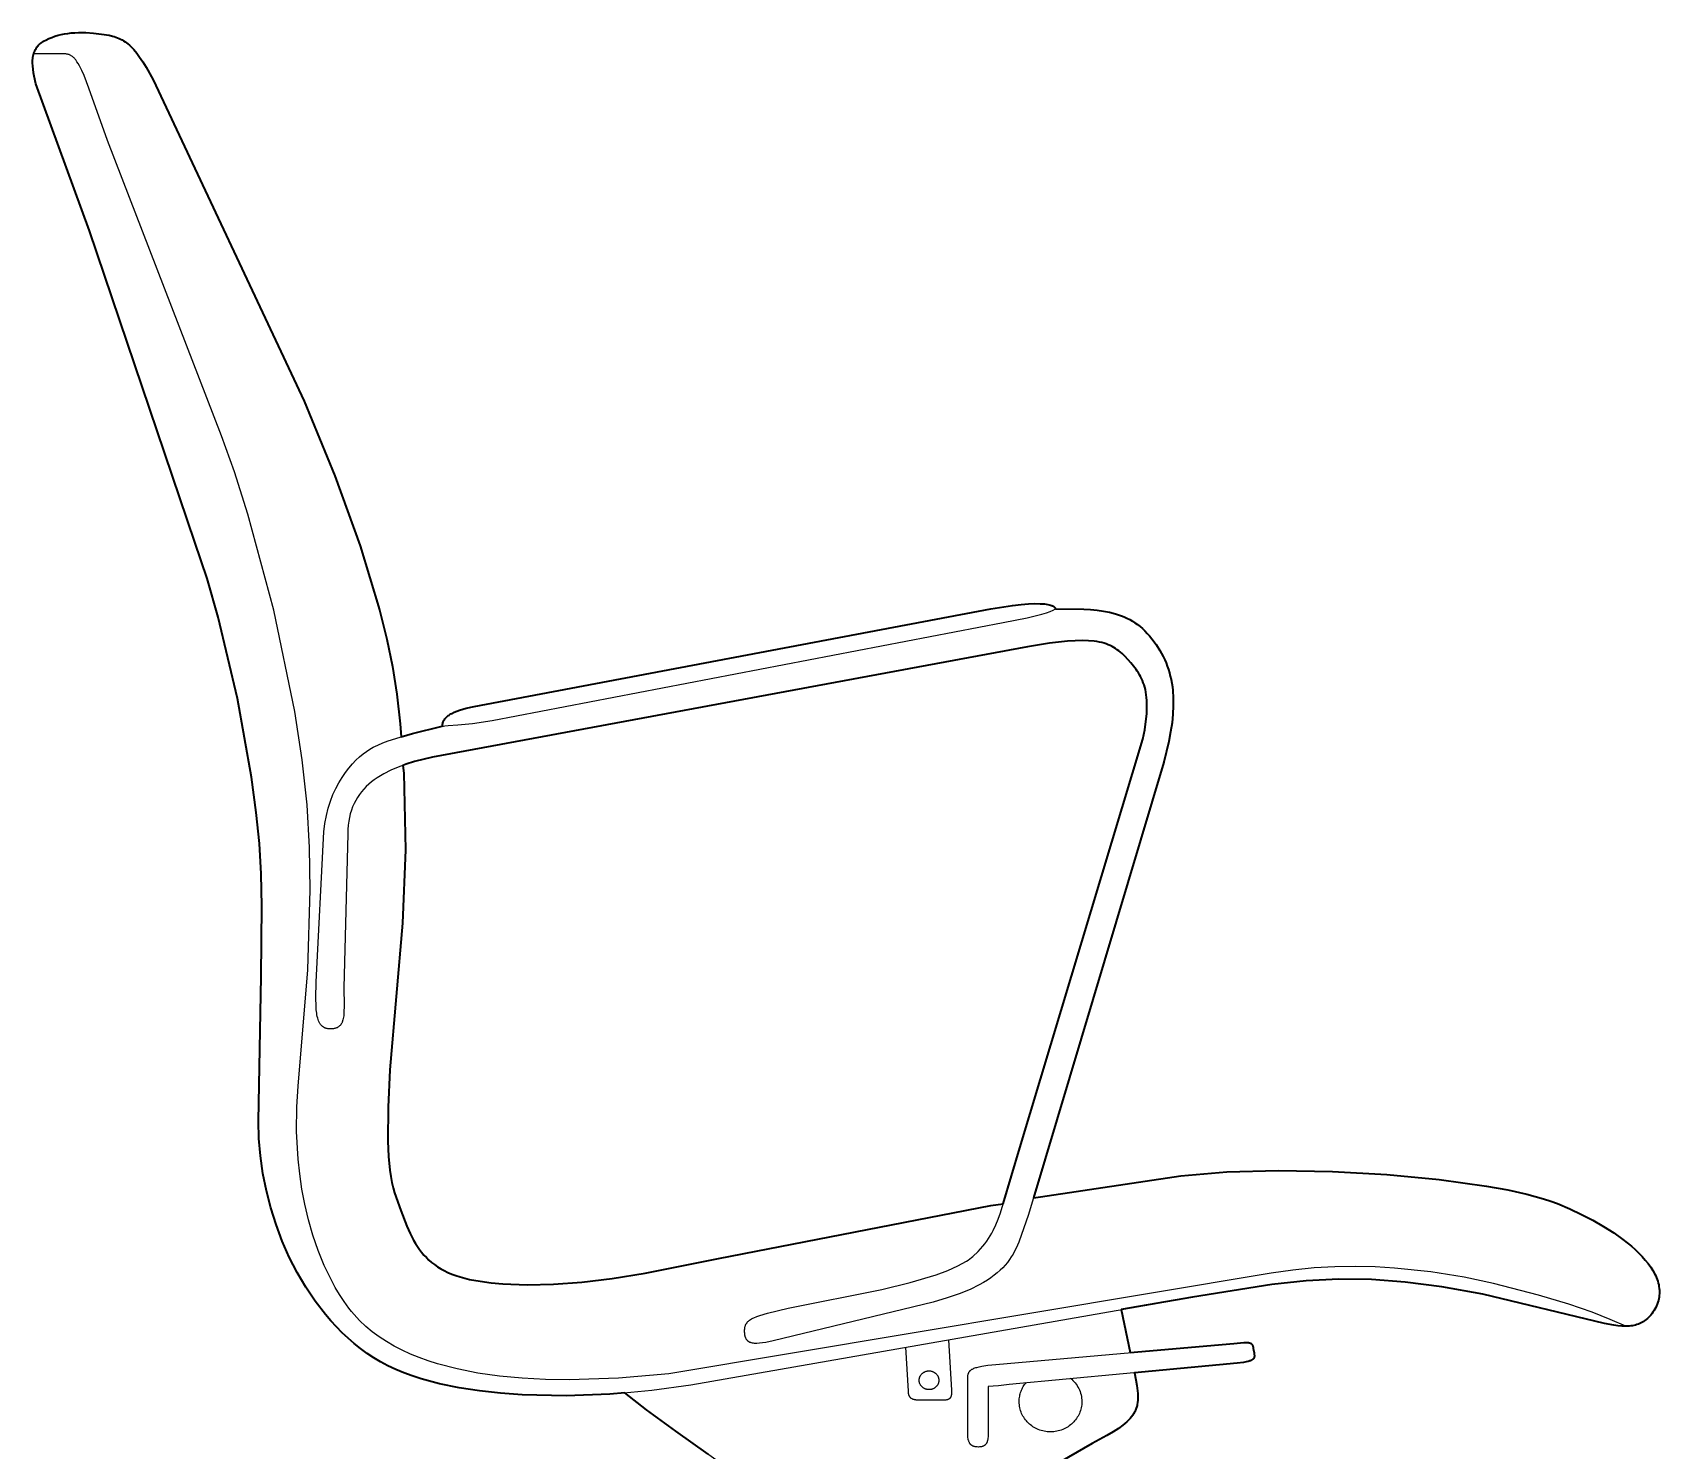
# Model space of a CAD drawing. Header units: millimetres. Extents: x 0 to 1824, y -1116 to 893.
# Drawn here: x 1190 to 1799, y 362 to 892 of the extents above; entities that cross this region are included whole.
import ezdxf

# ---------------------------------------------------------------- set-up
doc = ezdxf.new("R2010")
doc.units = ezdxf.units.MM
doc.layers.add('Blocks', color=7, linetype='Continuous')
doc.layers.add('Blocks$Inner', color=7, linetype='Continuous', lineweight=25, true_color=0x007f00)
doc.layers.add('Blocks$Outline', color=7, linetype='Continuous', lineweight=35, true_color=0xff3f3f)

# ---------------------------------------------------------------- blocks, each defined once
blk = doc.blocks.new('Oxford Low Office Chair Side')
at = {"layer": 'Blocks$Inner'}
blk.add_line((521.62, 398.83), (518.24, 414.91), dxfattribs=at)
for points in [[(248.89, 629.13), (248.54, 633.94), (247.26, 645.11), (245.65, 655.38), (243.52, 665.65), (240.79, 676.65), (233.56, 700.57), (224.1, 726.72), (212.55, 754.68), (156.04, 874.82), (153.41, 879.57), (152.19, 881.55), (151.03, 883.3), (149.91, 884.83), (148.81, 886.15), (148.27, 886.74), (147.73, 887.29), (147.19, 887.79), (146.65, 888.26), (146.11, 888.68), (145.56, 889.07), (145.01, 889.43), (144.46, 889.75), (143.89, 890.05), (143.32, 890.31), (142.73, 890.56), (142.13, 890.77), (141.52, 890.97), (140.89, 891.15), (139.58, 891.46), (136.71, 891.93), (133.71, 892.28), (130.84, 892.47), (128.09, 892.5), (126.76, 892.45), (125.46, 892.35), (124.18, 892.2), (122.93, 892.01), (121.7, 891.76), (120.5, 891.46), (119.31, 891.11), (118.15, 890.7), (117.01, 890.23), (115.88, 889.7), (115.34, 889.41), (114.84, 889.11), (114.37, 888.79), (113.94, 888.46), (113.54, 888.12), (113.35, 887.94), (113.17, 887.75), (113, 887.57), (112.84, 887.38), (112.53, 886.99), (112.26, 886.58), (112.01, 886.16), (111.79, 885.72), (111.6, 885.27), (111.44, 884.81), (111.3, 884.33), (111.19, 883.84), (111.1, 883.33), (111.03, 882.81), (110.98, 882.27), (110.96, 881.72), (110.96, 881.16), (111.01, 879.99), (111.13, 878.77), (111.31, 877.49), (111.55, 876.16), (112.16, 873.33), (132.24, 818.29), (171.66, 701.87), (176.23, 688.38), (180.45, 673.85), (187.64, 643.43), (192.88, 614.05), (194.66, 600.83), (195.82, 589.17), (196.45, 577.91), (196.71, 565.74), (196.47, 539.52), (195.45, 485.4), (195.64, 478.89), (196.21, 472.37), (197.14, 465.85), (198.43, 459.38), (200.06, 452.99), (202.04, 446.7), (204.35, 440.55), (206.98, 434.58), (209.92, 428.81), (213.17, 423.28), (216.72, 418.02), (220.55, 413.06), (222.57, 410.7), (224.66, 408.43), (226.82, 406.26), (229.04, 404.17), (231.33, 402.19), (233.69, 400.31), (236.1, 398.54), (238.58, 396.88), (241.17, 395.32), (243.92, 393.87), (246.82, 392.52), (249.85, 391.27), (253.02, 390.12), (256.31, 389.05), (263.23, 387.2), (270.54, 385.69), (278.17, 384.51), (286.05, 383.64), (294.12, 383.07), (310.54, 382.72), (326.89, 383.33), (342.62, 384.75), (357.19, 386.83), (544.95, 419.56), (574.62, 424.24), (587.44, 425.61), (599.66, 426.26), (611.82, 426.15), (624.48, 425.21), (638.2, 423.41), (653.52, 420.68), (699.07, 409.66), (702.49, 409.05), (704.06, 408.85), (705.53, 408.73), (706.92, 408.69), (707.58, 408.7), (708.23, 408.74), (708.85, 408.8), (709.46, 408.88), (710.05, 408.99), (710.62, 409.12), (711.17, 409.28), (711.71, 409.46), (712.23, 409.67), (712.74, 409.91), (713.23, 410.18), (713.71, 410.47), (714.17, 410.79), (714.62, 411.15), (715.06, 411.53), (715.49, 411.94), (715.91, 412.39), (716.31, 412.86), (716.71, 413.37), (717.1, 413.91), (717.48, 414.49), (717.85, 415.1), (718.19, 415.73), (718.5, 416.36), (718.77, 417), (719, 417.64), (719.19, 418.28), (719.34, 418.93), (719.46, 419.58), (719.54, 420.23), (719.59, 420.88), (719.6, 421.54), (719.57, 422.19), (719.52, 422.85), (719.42, 423.51), (719.3, 424.17), (719.14, 424.83), (718.95, 425.5), (718.73, 426.16), (718.47, 426.83), (718.19, 427.49), (717.87, 428.16), (717.15, 429.48), (716.32, 430.81), (715.37, 432.14), (714.31, 433.45), (713.15, 434.77), (711.9, 436.07), (710.54, 437.36), (709.09, 438.65), (705.94, 441.17), (702.47, 443.63), (698.71, 446.01), (694.69, 448.31), (690.45, 450.5), (686.01, 452.58), (681.41, 454.53), (678.93, 455.46), (676.19, 456.36), (669.95, 458.07), (662.82, 459.66), (654.89, 461.12), (637.15, 463.61), (617.64, 465.45), (597.3, 466.58), (577.04, 466.92), (557.8, 466.4), (540.49, 464.94), (488.02, 457.04), (485.47, 456.67)], [(707.02, 408.69), (701.17, 411.26), (694.38, 413.96), (685.75, 416.93), (674.34, 420.31), (657.46, 424.67), (646.49, 426.98), (634.09, 429), (620.48, 430.45), (613.28, 430.86), (605.85, 431.03), (598.21, 430.91), (590.4, 430.47), (582.43, 429.68), (574.33, 428.49), (349.01, 390.93), (330.15, 389.29), (311.74, 388.69), (302.8, 388.83), (294.1, 389.28), (285.68, 390.06), (277.57, 391.2), (269.83, 392.72), (262.49, 394.63), (258.99, 395.74), (255.6, 396.95), (252.33, 398.28), (249.19, 399.71), (246.19, 401.26), (243.32, 402.92), (240.59, 404.7), (238.01, 406.61), (235.59, 408.63), (233.32, 410.78), (231.22, 413.06), (230.23, 414.25), (229.29, 415.47), (227.49, 417.98), (225.8, 420.56), (224.22, 423.19), (222.74, 425.87), (220.06, 431.37), (217.75, 437.01), (215.78, 442.74), (214.14, 448.52), (212.79, 454.29), (211.72, 460.01), (210.9, 465.64), (210.31, 471.13), (209.73, 481.48), (209.8, 490.7), (210.32, 498.42), (213.95, 541.98), (214.82, 571.9), (214.56, 587.73), (213.67, 603.68), (211.85, 620.45), (209.04, 638.57), (201.17, 676.44), (191.55, 712.42), (186.56, 728.19), (181.69, 741.67), (138.94, 852.13), (132.06, 871.66), (130.26, 876.4), (129.43, 878.25), (128.52, 880.03), (128.05, 880.88), (127.58, 881.61), (127.13, 882.24), (126.91, 882.51), (126.7, 882.77), (126.48, 883), (126.27, 883.21), (126.06, 883.4), (125.85, 883.57), (125.65, 883.72), (125.44, 883.85), (125.24, 883.97), (125.04, 884.07), (124.84, 884.16), (124.64, 884.24), (124.44, 884.3), (124.24, 884.35), (124.05, 884.4), (123.85, 884.43), (123.65, 884.46), (123.45, 884.48), (123.06, 884.5), (122.65, 884.5), (121.83, 884.49), (111.35, 884.5)], [(264.24, 633.06), (264.66, 633.14), (265.17, 633.2), (266.44, 633.31), (270.1, 633.54), (275.51, 634.07), (282.95, 635.17), (474.13, 671.87), (483.04, 673.64), (488.5, 674.99), (490.29, 675.54), (491.65, 676.04), (492.72, 676.5), (493.64, 676.95), (504.3, 676.83), (506.8, 676.68), (509.24, 676.46), (511.61, 676.13), (513.91, 675.69), (516.14, 675.12), (517.23, 674.77), (518.3, 674.39), (519.35, 673.96), (520.39, 673.49), (521.4, 672.97), (522.4, 672.4), (523.38, 671.78), (524.34, 671.1), (525.28, 670.37), (526.21, 669.58), (527.11, 668.73), (528, 667.82), (528.86, 666.84), (529.71, 665.79), (531.29, 663.61), (532.71, 661.38), (533.35, 660.25), (533.94, 659.1), (534.5, 657.94), (535.01, 656.75), (535.47, 655.55), (535.9, 654.33), (536.27, 653.09), (536.61, 651.82), (536.9, 650.53), (537.15, 649.21), (537.36, 647.87), (537.52, 646.5), (537.71, 643.66), (537.73, 640.7), (537.57, 637.6), (537.24, 634.36), (536.73, 630.95), (536.05, 627.37), (534.17, 619.67), (483.6, 450.44), (479.96, 440.19), (478.93, 437.9), (478.37, 436.79), (477.77, 435.7), (477.12, 434.63), (476.41, 433.59), (475.65, 432.56), (474.82, 431.56), (473.92, 430.57), (472.94, 429.61), (471.89, 428.66), (470.74, 427.73), (469.5, 426.82), (468.16, 425.93), (466.71, 425.04), (465.15, 424.18), (461.67, 422.49), (457.66, 420.85), (453.09, 419.26), (447.91, 417.7), (388.05, 403.2), (385.24, 402.63), (384.03, 402.44), (382.94, 402.31), (381.96, 402.26), (381.51, 402.26), (381.09, 402.28), (380.69, 402.32), (380.32, 402.38), (379.97, 402.45), (379.81, 402.5), (379.65, 402.55), (379.5, 402.6), (379.36, 402.66), (379.22, 402.73), (379.08, 402.8), (378.96, 402.87), (378.83, 402.95), (378.72, 403.04), (378.66, 403.08), (378.6, 403.13), (378.55, 403.17), (378.5, 403.22), (378.4, 403.32), (378.3, 403.43), (378.21, 403.54), (378.12, 403.65), (378.04, 403.78), (377.97, 403.9), (377.93, 403.97), (377.89, 404.04), (377.83, 404.17), (377.77, 404.32), (377.71, 404.47), (377.65, 404.62), (377.61, 404.78), (377.56, 404.95), (377.49, 405.29), (377.43, 405.66), (377.38, 406.06), (377.35, 406.48), (377.34, 406.92), (377.35, 407.36), (377.38, 407.78), (377.4, 407.98), (377.43, 408.18), (377.47, 408.37), (377.52, 408.55), (377.57, 408.73), (377.63, 408.91), (377.69, 409.08), (377.73, 409.17), (377.76, 409.25), (377.84, 409.41), (377.93, 409.57), (378.03, 409.73), (378.13, 409.88), (378.24, 410.02), (378.36, 410.17), (378.48, 410.31), (378.61, 410.45), (378.75, 410.58), (378.9, 410.71), (379.06, 410.84), (379.23, 410.96), (379.58, 411.21), (379.97, 411.44), (380.39, 411.67), (380.85, 411.89), (381.88, 412.32), (383.06, 412.73), (385.89, 413.56), (393.63, 415.47), (428.62, 422.49), (439.23, 425.07), (449, 427.97), (453.31, 429.55), (455.28, 430.38), (457.11, 431.22), (458.79, 432.09), (460.3, 432.97), (460.99, 433.43), (461.64, 433.88), (462.24, 434.35), (462.78, 434.81), (464.74, 436.7), (465.62, 437.64), (466.45, 438.59), (467.22, 439.54), (467.93, 440.5), (468.6, 441.47), (469.23, 442.46), (469.81, 443.46), (470.36, 444.47), (471.35, 446.56), (472.24, 448.75), (473.05, 451.04), (480.26, 475.36), (526.36, 628.22), (527.03, 631.69), (527.49, 634.84), (527.77, 637.71), (527.88, 640.32), (527.87, 641.53), (527.82, 642.68), (527.73, 643.78), (527.61, 644.82), (527.45, 645.82), (527.26, 646.77), (527.04, 647.68), (526.78, 648.54), (526.5, 649.37), (526.18, 650.16), (525.84, 650.92), (525.48, 651.65), (525.09, 652.35), (524.68, 653.03), (524.25, 653.69), (523.8, 654.32), (522.85, 655.56), (521.83, 656.75), (519.67, 659.1), (518.54, 660.22), (517.96, 660.75), (517.37, 661.24), (516.76, 661.7), (516.14, 662.14), (515.49, 662.54), (514.81, 662.92), (514.11, 663.27), (513.38, 663.58), (512.61, 663.87), (511.8, 664.13), (510.95, 664.36), (510.06, 664.56), (509.13, 664.72), (508.14, 664.86), (506.01, 665.04), (503.65, 665.1), (501.03, 665.04), (498.13, 664.85), (491.39, 664.09), (483.23, 662.81), (260.52, 621.53), (253.82, 619.84), (250.7, 618.86), (247.74, 617.79), (244.95, 616.59), (242.35, 615.28), (241.12, 614.57), (239.94, 613.83), (238.82, 613.05), (237.74, 612.23), (236.73, 611.37), (235.76, 610.48), (234.86, 609.54), (234.01, 608.56), (233.23, 607.53), (232.5, 606.45), (231.84, 605.33), (231.24, 604.16), (230.7, 602.94), (230.24, 601.67), (229.84, 600.35), (229.51, 598.97), (229.25, 597.54), (229.06, 596.05), (228.95, 594.5), (228.91, 592.89), (227.43, 535.24), (227.5, 528.6), (227.45, 525.96), (227.35, 524.82), (227.28, 524.29), (227.19, 523.79), (227.09, 523.32), (226.96, 522.88), (226.89, 522.67), (226.82, 522.47), (226.73, 522.27), (226.65, 522.09), (226.55, 521.91), (226.45, 521.73), (226.34, 521.57), (226.23, 521.41), (226.11, 521.26), (225.98, 521.12), (225.84, 520.99), (225.7, 520.86), (225.55, 520.74), (225.39, 520.63), (225.22, 520.53), (225.05, 520.43), (224.87, 520.34), (224.67, 520.26), (224.47, 520.19), (224.26, 520.12), (224.04, 520.06), (223.81, 520.01), (223.57, 519.97), (223.32, 519.93), (222.79, 519.89), (222.22, 519.87), (221.93, 519.88), (221.65, 519.9), (221.38, 519.94), (221.12, 519.98), (221.11, 519.99), (221.1, 519.99), (221.09, 519.99), (221.06, 520), (221.05, 520), (221.04, 520), (221.03, 520), (221.03, 520.01), (221.02, 520.01), (221.01, 520.01), (221, 520.01), (221, 520.01), (220.87, 520.05), (220.75, 520.08), (220.63, 520.12), (220.63, 520.12), (220.62, 520.13), (220.61, 520.13), (220.6, 520.13), (220.6, 520.13), (220.59, 520.14), (220.58, 520.14), (220.57, 520.14), (220.57, 520.14), (220.56, 520.15), (220.55, 520.15), (220.55, 520.15), (220.54, 520.15), (220.53, 520.16), (220.52, 520.16), (220.52, 520.16), (220.46, 520.18), (220.45, 520.19), (220.45, 520.19), (220.44, 520.19), (220.43, 520.2), (220.42, 520.2), (220.42, 520.2), (220.41, 520.2), (220.4, 520.21), (220.29, 520.26), (220.18, 520.31), (220.08, 520.36), (220.05, 520.38), (220.04, 520.38), (220.04, 520.38), (220.03, 520.39), (220.02, 520.39), (220.02, 520.39), (220.01, 520.4), (220, 520.4), (220, 520.41), (219.99, 520.41), (219.99, 520.41), (219.98, 520.42), (219.97, 520.42), (219.87, 520.48), (219.77, 520.54), (219.67, 520.61), (219.67, 520.61), (219.66, 520.62), (219.65, 520.62), (219.65, 520.63), (219.64, 520.63), (219.64, 520.64), (219.63, 520.64), (219.63, 520.64), (219.62, 520.65), (219.61, 520.65), (219.61, 520.66), (219.6, 520.66), (219.6, 520.67), (219.59, 520.67), (219.58, 520.68), (219.58, 520.68), (219.53, 520.72), (219.52, 520.72), (219.52, 520.72), (219.51, 520.73), (219.51, 520.73), (219.5, 520.74), (219.5, 520.74), (219.49, 520.75), (219.49, 520.75), (219.39, 520.83), (219.3, 520.9), (219.22, 520.99), (219.13, 521.07), (219.05, 521.15), (218.97, 521.24), (218.89, 521.33), (218.82, 521.43), (218.74, 521.52), (218.6, 521.72), (218.46, 521.93), (218.33, 522.15), (218.21, 522.38), (218.1, 522.62), (217.99, 522.86), (217.8, 523.38), (217.63, 523.93), (217.48, 524.51), (217.35, 525.11), (217.25, 525.74), (217.09, 527.07), (217, 528.47), (216.94, 531.43), (217.02, 537.47), (219.99, 593.63), (220.36, 596.75), (220.89, 599.7), (221.58, 602.48), (222.4, 605.1), (223.34, 607.55), (224.39, 609.84), (225.52, 611.97), (226.73, 613.95), (227.99, 615.78), (229.3, 617.45), (230.63, 618.98), (231.96, 620.36), (233.3, 621.6), (234.61, 622.71), (235.88, 623.67), (237.09, 624.5), (237.73, 624.89), (238.44, 625.28), (240.07, 626.05), (241.95, 626.81), (244, 627.57), (248.46, 629.01), (253.04, 630.32), (264.24, 633.06), (264.28, 633.4), (264.34, 633.74), (264.41, 634.06), (264.5, 634.37), (264.61, 634.67), (264.67, 634.82), (264.74, 634.97), (264.88, 635.25), (265.05, 635.53), (265.23, 635.8), (265.33, 635.93), (265.44, 636.06), (265.66, 636.31), (265.78, 636.43), (265.91, 636.56), (266.18, 636.8), (266.47, 637.03), (266.78, 637.25), (267.12, 637.48), (267.48, 637.69), (267.86, 637.9), (268.71, 638.31), (269.66, 638.7), (270.72, 639.07), (273.18, 639.8), (276.13, 640.5), (469.46, 676.95), (477.55, 678.23), (480.81, 678.61), (483.6, 678.83), (485.95, 678.93), (487.9, 678.91), (489.49, 678.8), (490.16, 678.72), (490.76, 678.62), (491.28, 678.51), (491.74, 678.39), (492.13, 678.26), (492.31, 678.19), (492.47, 678.13), (492.61, 678.06), (492.75, 677.99), (492.87, 677.92), (492.98, 677.85), (493.08, 677.78), (493.17, 677.71), (493.21, 677.68), (493.25, 677.64), (493.32, 677.58), (493.38, 677.51), (493.43, 677.45), (493.48, 677.39), (493.5, 677.36), (493.55, 677.28), (493.57, 677.22), (493.64, 676.95)], [(249.52, 618.45), (249.87, 615.56), (250.44, 586.88), (249.36, 559.41), (244.67, 504.55), (243.96, 490.64), (243.87, 477.92), (244.13, 472.21), (244.61, 467.04), (244.95, 464.68), (245.36, 462.48), (245.83, 460.46), (246.39, 458.62), (248.68, 451.99), (250.97, 446.07), (252.19, 443.37), (253.5, 440.85), (254.2, 439.66), (254.93, 438.51), (255.71, 437.41), (256.52, 436.35), (257.38, 435.33), (258.29, 434.36), (259.25, 433.44), (260.27, 432.56), (261.36, 431.72), (262.5, 430.93), (263.72, 430.19), (265, 429.48), (266.37, 428.83), (267.81, 428.22), (269.34, 427.65), (270.95, 427.14), (272.66, 426.66), (274.46, 426.23), (278.36, 425.52), (282.55, 424.96), (286.88, 424.56), (296.02, 424.18), (305.85, 424.4), (316.43, 425.19), (327.83, 426.56), (340.11, 428.5), (367.6, 434.07), (469.46, 453.86), (474.13, 454.52)], [(453.6, 403.59), (454.79, 384.79), (454.78, 383.93), (454.75, 383.55), (454.72, 383.19), (454.69, 383.02), (454.67, 382.85), (454.63, 382.7), (454.59, 382.55), (454.55, 382.41), (454.52, 382.34), (454.5, 382.27), (454.47, 382.21), (454.44, 382.14), (454.4, 382.08), (454.37, 382.02), (454.3, 381.91), (454.22, 381.8), (454.17, 381.75), (454.13, 381.7), (454.08, 381.65), (454.03, 381.61), (453.97, 381.56), (453.92, 381.52), (453.8, 381.44), (453.74, 381.41), (453.67, 381.37), (453.53, 381.31), (453.46, 381.28), (453.38, 381.25), (453.31, 381.23), (453.22, 381.2), (453.05, 381.16), (452.87, 381.13), (452.67, 381.1), (452.46, 381.08), (452.24, 381.07), (452, 381.07), (442.15, 381.07), (441.71, 381.08), (441.5, 381.1), (441.4, 381.11), (441.3, 381.12), (441.11, 381.15), (440.92, 381.19), (440.75, 381.23), (440.58, 381.28), (440.41, 381.33), (440.26, 381.4), (440.25, 381.4), (440.25, 381.4), (440.25, 381.4), (440.25, 381.4), (440.25, 381.4), (440.24, 381.4), (440.24, 381.4), (440.24, 381.4), (440.24, 381.4), (440.23, 381.41), (440.23, 381.41), (440.23, 381.41), (440.23, 381.41), (440.22, 381.41), (440.22, 381.41), (440.22, 381.41), (440.22, 381.41), (440.21, 381.41), (440.21, 381.42), (440.21, 381.42), (440.21, 381.42), (440.21, 381.42), (440.2, 381.42), (440.2, 381.42), (440.2, 381.42), (440.2, 381.42), (440.19, 381.42), (440.19, 381.42), (440.19, 381.42), (440.19, 381.43), (440.18, 381.43), (440.18, 381.43), (440.18, 381.43), (440.18, 381.43), (440.17, 381.43), (440.17, 381.43), (440.17, 381.43), (440.17, 381.44), (440.17, 381.44), (440.16, 381.44), (440.16, 381.44), (440.16, 381.44), (440.16, 381.44), (440.15, 381.44), (440.15, 381.44), (440.15, 381.44), (440.15, 381.45), (440.14, 381.45), (440.14, 381.45), (440.14, 381.45), (440.14, 381.45), (440.14, 381.45), (440.13, 381.45), (440.13, 381.45), (440.13, 381.45), (440.13, 381.45), (440.12, 381.46), (440.12, 381.46), (440.12, 381.46), (440.12, 381.46), (440.12, 381.46), (440.11, 381.46), (440.11, 381.46), (440.11, 381.46), (439.97, 381.54), (439.83, 381.62), (439.71, 381.71), (439.59, 381.8), (439.56, 381.83), (439.53, 381.85), (439.53, 381.85), (439.53, 381.86), (439.52, 381.86), (439.52, 381.86), (439.52, 381.86), (439.52, 381.86), (439.52, 381.86), (439.52, 381.87), (439.51, 381.87), (439.51, 381.87), (439.51, 381.87), (439.51, 381.87), (439.51, 381.87), (439.51, 381.88), (439.5, 381.88), (439.5, 381.88), (439.5, 381.88), (439.5, 381.88), (439.5, 381.88), (439.5, 381.89), (439.49, 381.89), (439.49, 381.89), (439.49, 381.89), (439.49, 381.89), (439.49, 381.89), (439.48, 381.9), (439.48, 381.9), (439.48, 381.9), (439.48, 381.9), (439.48, 381.9), (439.48, 381.9), (439.47, 381.91), (439.42, 381.96), (439.42, 381.96), (439.42, 381.96), (439.42, 381.96), (439.41, 381.96), (439.41, 381.97), (439.41, 381.97), (439.41, 381.97), (439.41, 381.97), (439.4, 381.98), (439.4, 381.98), (439.4, 381.98), (439.4, 381.98), (439.4, 381.98), (439.4, 381.98), (439.39, 381.99), (439.38, 382), (439.38, 382), (439.38, 382), (439.38, 382), (439.37, 382.01), (439.37, 382.01), (439.37, 382.01), (439.37, 382.01), (439.32, 382.07), (439.27, 382.13), (439.18, 382.25), (439.09, 382.38), (439.02, 382.51), (438.95, 382.65), (438.88, 382.8), (438.83, 382.95), (438.78, 383.11), (438.73, 383.28), (438.7, 383.45), (438.67, 383.63), (438.64, 383.82), (438.63, 384.01), (438.61, 384.42), (437.65, 400.81)], [(439.73, 325.83), (507.4, 364.89), (512.89, 367.86), (515.18, 369.21), (517.17, 370.49), (518.89, 371.73), (519.65, 372.34), (520.35, 372.94), (520.99, 373.55), (521.57, 374.16), (522.09, 374.77), (522.55, 375.4), (522.76, 375.71), (522.96, 376.03), (523.14, 376.35), (523.32, 376.68), (523.48, 377.01), (523.62, 377.34), (523.76, 377.68), (523.88, 378.02), (524.09, 378.73), (524.17, 379.09), (524.25, 379.46), (524.37, 380.21), (524.45, 381), (524.48, 381.82), (524.48, 382.67), (524.44, 383.56), (524.37, 384.5), (524.12, 386.5), (523.76, 388.69), (523.16, 391.42)], [(396.23, 336.25), (385.96, 344.5), (373.22, 354.04), (351.61, 369.49), (340.66, 377.43), (332.52, 383.84)], [(499.26, 389.24), (499.73, 388.84), (500.19, 388.41), (500.61, 387.96), (501.01, 387.49), (501.39, 387), (501.74, 386.49), (502.06, 385.96), (502.35, 385.41), (502.61, 384.85), (502.84, 384.27), (503.03, 383.67), (503.2, 383.06), (503.33, 382.44), (503.42, 381.81), (503.48, 381.16), (503.5, 380.51), (503.48, 379.93), (503.44, 379.35), (503.36, 378.78), (503.26, 378.22), (503.13, 377.67), (502.97, 377.14), (502.79, 376.61), (502.58, 376.09), (502.34, 375.59), (502.08, 375.1), (501.8, 374.63), (501.5, 374.17), (501.17, 373.72), (500.82, 373.29), (500.45, 372.88), (500.07, 372.49), (499.66, 372.11), (499.23, 371.76), (498.79, 371.42), (498.33, 371.1), (497.86, 370.81), (497.37, 370.53), (496.86, 370.28), (496.34, 370.06), (495.81, 369.85), (495.27, 369.68), (494.71, 369.52), (494.14, 369.4), (493.57, 369.3), (492.98, 369.22), (492.39, 369.18), (491.78, 369.17), (491.18, 369.18), (490.59, 369.22), (490, 369.3), (489.42, 369.4), (488.86, 369.52), (488.3, 369.68), (487.76, 369.85), (487.22, 370.06), (486.71, 370.28), (486.2, 370.53), (485.71, 370.81), (485.23, 371.1), (484.78, 371.42), (484.33, 371.76), (483.91, 372.11), (483.5, 372.49), (483.11, 372.88), (482.75, 373.29), (482.4, 373.72), (482.07, 374.17), (481.77, 374.63), (481.49, 375.1), (481.23, 375.59), (480.99, 376.09), (480.78, 376.61), (480.6, 377.14), (480.44, 377.67), (480.31, 378.22), (480.21, 378.78), (480.13, 379.35), (480.09, 379.93), (480.07, 380.51), (480.08, 381.02), (480.12, 381.52), (480.17, 382.01), (480.25, 382.5), (480.35, 382.98), (480.47, 383.45), (480.61, 383.92), (480.77, 384.37), (480.95, 384.82), (481.14, 385.26), (481.36, 385.69), (481.59, 386.11), (481.84, 386.51), (482.11, 386.91), (482.4, 387.29), (482.7, 387.67)]]:
    blk.add_lwpolyline(points, dxfattribs=at)
for points in [[(460.8, 369.17), (460.8, 389.24), (460.8, 389.56), (460.82, 389.86), (460.85, 390.15), (460.87, 390.29), (460.9, 390.43), (460.95, 390.69), (460.99, 390.82), (461.03, 390.94), (461.07, 391.06), (461.12, 391.17), (461.17, 391.29), (461.23, 391.4), (461.29, 391.51), (461.35, 391.61), (461.42, 391.71), (461.5, 391.81), (461.57, 391.91), (461.66, 392), (461.75, 392.1), (461.84, 392.19), (461.95, 392.27), (462.05, 392.36), (462.16, 392.44), (462.28, 392.52), (462.41, 392.6), (462.54, 392.67), (462.81, 392.82), (463.12, 392.95), (463.45, 393.08), (463.8, 393.21), (464.19, 393.32), (465.05, 393.53), (466.03, 393.73), (468.39, 394.07), (471.33, 394.37), (560.32, 402.26), (564.13, 402.58), (564.8, 402.6), (565.38, 402.6), (565.63, 402.58), (565.86, 402.56), (566.07, 402.52), (566.27, 402.48), (566.36, 402.45), (566.45, 402.42), (566.49, 402.41), (566.53, 402.39), (566.61, 402.35), (566.68, 402.32), (566.72, 402.29), (566.75, 402.27), (566.79, 402.25), (566.79, 402.25), (566.79, 402.25), (566.8, 402.25), (566.8, 402.24), (566.8, 402.24), (566.8, 402.24), (566.81, 402.24), (566.81, 402.24), (566.81, 402.24), (566.81, 402.24), (566.81, 402.23), (566.82, 402.23), (566.82, 402.23), (566.82, 402.23), (566.82, 402.23), (566.89, 402.18), (566.95, 402.13), (566.98, 402.1), (567, 402.07), (567.06, 402.02), (567.11, 401.95), (567.16, 401.89), (567.21, 401.82), (567.23, 401.78), (567.25, 401.74), (567.29, 401.67), (567.33, 401.59), (567.37, 401.5), (567.44, 401.32), (567.5, 401.12), (567.56, 400.9), (567.66, 400.42), (567.76, 399.85), (567.94, 398.74), (568.01, 398.26), (568.03, 398.04), (568.04, 397.82), (568.05, 397.62), (568.04, 397.52), (568.04, 397.42), (568.03, 397.33), (568.01, 397.24), (568, 397.15), (567.99, 397.11), (567.98, 397.06), (567.96, 397.02), (567.96, 397.02), (567.96, 397.01), (567.96, 397.01), (567.96, 397.01), (567.96, 397.01), (567.96, 397), (567.96, 397), (567.96, 397), (567.95, 396.98), (567.95, 396.98), (567.95, 396.97), (567.95, 396.97), (567.95, 396.97), (567.94, 396.96), (567.94, 396.96), (567.94, 396.96), (567.94, 396.96), (567.93, 396.94), (567.92, 396.89), (567.9, 396.85), (567.88, 396.81), (567.84, 396.74), (567.83, 396.72), (567.82, 396.7), (567.8, 396.66), (567.75, 396.59), (567.74, 396.57), (567.73, 396.56), (567.73, 396.56), (567.73, 396.56), (567.73, 396.55), (567.72, 396.55), (567.72, 396.55), (567.69, 396.51), (567.66, 396.48), (567.65, 396.46), (567.65, 396.46), (567.65, 396.46), (567.64, 396.45), (567.64, 396.45), (567.64, 396.45), (567.64, 396.45), (567.64, 396.44), (567.63, 396.44), (567.57, 396.37), (567.53, 396.34), (567.49, 396.31), (567.41, 396.24), (567.33, 396.18), (567.24, 396.11), (567.14, 396.06), (567.03, 396), (566.92, 395.94), (566.8, 395.88), (566.67, 395.83), (566.54, 395.77), (566.39, 395.72), (566.08, 395.62), (565.74, 395.53), (564.94, 395.35), (563.98, 395.19), (561.56, 394.89), (476.29, 386.96), (472.35, 386.44), (470.38, 386.26), (468.49, 386.15), (468.49, 369.17), (468.46, 367.94), (468.43, 367.38), (468.38, 366.85), (468.3, 366.35), (468.25, 366.11), (468.2, 365.88), (468.14, 365.66), (468.06, 365.46), (468.03, 365.35), (467.98, 365.26), (467.9, 365.07), (467.85, 364.98), (467.8, 364.89), (467.75, 364.8), (467.69, 364.72), (467.63, 364.64), (467.57, 364.56), (467.51, 364.48), (467.44, 364.41), (467.38, 364.34), (467.3, 364.27), (467.23, 364.21), (467.15, 364.15), (467.07, 364.09), (466.99, 364.03), (466.9, 363.98), (466.81, 363.93), (466.72, 363.88), (466.62, 363.83), (466.52, 363.79), (466.42, 363.75), (466.31, 363.72), (466.2, 363.68), (465.97, 363.63), (465.72, 363.58), (465.46, 363.55), (465.18, 363.53), (464.89, 363.52), (464.31, 363.54), (464.04, 363.56), (463.79, 363.6), (463.55, 363.64), (463.32, 363.69), (463.1, 363.75), (462.99, 363.79), (462.89, 363.82), (462.84, 363.84), (462.79, 363.86), (462.74, 363.88), (462.7, 363.9), (462.65, 363.93), (462.65, 363.93), (462.64, 363.93), (462.64, 363.93), (462.64, 363.93), (462.63, 363.93), (462.63, 363.93), (462.63, 363.94), (462.63, 363.94), (462.61, 363.94), (462.61, 363.94), (462.61, 363.95), (462.61, 363.95), (462.6, 363.95), (462.51, 364), (462.47, 364.02), (462.43, 364.05), (462.34, 364.1), (462.34, 364.1), (462.34, 364.1), (462.33, 364.1), (462.33, 364.11), (462.33, 364.11), (462.32, 364.11), (462.32, 364.11), (462.32, 364.11), (462.32, 364.12), (462.31, 364.12), (462.31, 364.12), (462.31, 364.12), (462.31, 364.12), (462.3, 364.12), (462.3, 364.13), (462.3, 364.13), (462.26, 364.16), (462.22, 364.19), (462.18, 364.21), (462.14, 364.25), (462.1, 364.28), (462.1, 364.28), (462.1, 364.28), (462.1, 364.28), (462.09, 364.28), (462.09, 364.29), (462.09, 364.29), (462.09, 364.29), (462.08, 364.29), (462.08, 364.29), (462.08, 364.3), (462.08, 364.3), (462.07, 364.3), (462.07, 364.3), (462.07, 364.3), (462.07, 364.31), (462.06, 364.31), (462.06, 364.31), (462.06, 364.31), (462.06, 364.31), (462.06, 364.32), (462.05, 364.32), (462.05, 364.32), (462.05, 364.32), (462.05, 364.32), (462.04, 364.33), (462.04, 364.33), (462.04, 364.33), (462.04, 364.33), (462.03, 364.33), (462.03, 364.34), (462.03, 364.34), (462.03, 364.34), (461.99, 364.37), (461.96, 364.41), (461.92, 364.44), (461.89, 364.48), (461.85, 364.51), (461.85, 364.52), (461.85, 364.52), (461.85, 364.52), (461.85, 364.52), (461.84, 364.53), (461.84, 364.53), (461.84, 364.53), (461.84, 364.53), (461.84, 364.53), (461.83, 364.54), (461.83, 364.54), (461.83, 364.54), (461.83, 364.54), (461.83, 364.55), (461.82, 364.55), (461.82, 364.55), (461.81, 364.56), (461.81, 364.56), (461.81, 364.56), (461.81, 364.57), (461.8, 364.57), (461.8, 364.57), (461.8, 364.57), (461.8, 364.58), (461.8, 364.58), (461.79, 364.58), (461.79, 364.58), (461.79, 364.59), (461.79, 364.59), (461.76, 364.63), (461.69, 364.71), (461.64, 364.79), (461.58, 364.87), (461.52, 364.96), (461.47, 365.05), (461.42, 365.15), (461.33, 365.34), (461.24, 365.56), (461.17, 365.78), (461.1, 366.02), (461.04, 366.27), (460.98, 366.53), (460.9, 367.1), (460.84, 367.73), (460.81, 368.42)], [(450.01, 388.67), (450.02, 388.49), (450.01, 388.3), (450.01, 388.22), (450, 388.13), (449.99, 388.04), (449.97, 387.95), (449.94, 387.78), (449.9, 387.61), (449.85, 387.44), (449.79, 387.28), (449.73, 387.12), (449.65, 386.96), (449.57, 386.81), (449.48, 386.66), (449.39, 386.52), (449.29, 386.38), (449.23, 386.32), (449.18, 386.25), (449.06, 386.12), (448.94, 386), (448.81, 385.89), (448.68, 385.78), (448.54, 385.67), (448.4, 385.57), (448.25, 385.48), (448.09, 385.4), (447.93, 385.32), (447.77, 385.25), (447.6, 385.19), (447.43, 385.13), (447.26, 385.08), (447.08, 385.05), (446.9, 385.01), (446.72, 384.99), (446.53, 384.98), (446.34, 384.97), (446.15, 384.98), (446.06, 384.98), (445.96, 384.99), (445.78, 385.01), (445.6, 385.05), (445.42, 385.08), (445.33, 385.11), (445.33, 385.11), (445.33, 385.11), (445.32, 385.11), (445.32, 385.11), (445.32, 385.11), (445.32, 385.11), (445.31, 385.11), (445.31, 385.11), (445.31, 385.11), (445.3, 385.11), (445.3, 385.12), (445.3, 385.12), (445.3, 385.12), (445.29, 385.12), (445.29, 385.12), (445.29, 385.12), (445.25, 385.13), (445.07, 385.19), (444.91, 385.25), (444.74, 385.32), (444.59, 385.4), (444.43, 385.48), (444.43, 385.48), (444.43, 385.48), (444.42, 385.49), (444.42, 385.49), (444.42, 385.49), (444.42, 385.49), (444.42, 385.49), (444.41, 385.49), (444.41, 385.49), (444.41, 385.5), (444.41, 385.5), (444.4, 385.5), (444.39, 385.5), (444.39, 385.51), (444.39, 385.51), (444.39, 385.51), (444.38, 385.51), (444.38, 385.51), (444.38, 385.51), (444.38, 385.51), (444.38, 385.52), (444.37, 385.52), (444.37, 385.52), (444.37, 385.52), (444.37, 385.52), (444.36, 385.52), (444.36, 385.52), (444.36, 385.53), (444.36, 385.53), (444.28, 385.57), (444.14, 385.67), (444, 385.78), (443.87, 385.89), (443.74, 386), (443.62, 386.12), (443.5, 386.25), (443.39, 386.38), (443.29, 386.52), (443.19, 386.66), (443.11, 386.81), (443.02, 386.96), (442.95, 387.12), (442.88, 387.28), (442.83, 387.44), (442.8, 387.52), (442.78, 387.61), (442.74, 387.78), (442.7, 387.95), (442.68, 388.13), (442.67, 388.31), (442.66, 388.49), (442.67, 388.67), (442.68, 388.84), (442.7, 389.02), (442.74, 389.19), (442.78, 389.36), (442.83, 389.53), (442.88, 389.69), (442.89, 389.7), (442.89, 389.71), (442.89, 389.71), (442.89, 389.71), (442.89, 389.71), (442.89, 389.72), (442.89, 389.72), (442.9, 389.72), (442.9, 389.72), (442.9, 389.73), (442.9, 389.73), (442.9, 389.73), (442.9, 389.73), (442.92, 389.77), (442.95, 389.85), (443.02, 390.01), (443.11, 390.16), (443.19, 390.31), (443.29, 390.45), (443.39, 390.59), (443.5, 390.72), (443.62, 390.85), (443.74, 390.97), (443.87, 391.08), (444, 391.2), (444.14, 391.3), (444.28, 391.4), (444.43, 391.49), (444.59, 391.57), (444.74, 391.65), (444.91, 391.72), (445.07, 391.78), (445.25, 391.84), (445.42, 391.89), (445.6, 391.93), (445.78, 391.96), (445.96, 391.98), (446.15, 391.99), (446.34, 392), (446.43, 392), (446.53, 391.99), (446.72, 391.98), (446.9, 391.96), (447.08, 391.93), (447.26, 391.89), (447.3, 391.88), (447.3, 391.88), (447.31, 391.87), (447.31, 391.87), (447.31, 391.87), (447.32, 391.87), (447.32, 391.87), (447.32, 391.87), (447.32, 391.87), (447.33, 391.87), (447.33, 391.87), (447.33, 391.87), (447.34, 391.87), (447.34, 391.87), (447.34, 391.87), (447.34, 391.86), (447.35, 391.86), (447.39, 391.85), (447.39, 391.85), (447.39, 391.85), (447.4, 391.85), (447.4, 391.85), (447.4, 391.85), (447.41, 391.85), (447.41, 391.85), (447.41, 391.85), (447.41, 391.84), (447.42, 391.84), (447.42, 391.84), (447.42, 391.84), (447.42, 391.84), (447.43, 391.84), (447.43, 391.84), (447.43, 391.84), (447.44, 391.84), (447.44, 391.84), (447.44, 391.84), (447.44, 391.84), (447.45, 391.84), (447.45, 391.83), (447.45, 391.83), (447.45, 391.83), (447.46, 391.83), (447.46, 391.83), (447.46, 391.83), (447.47, 391.83), (447.47, 391.83), (447.47, 391.83), (447.47, 391.83), (447.48, 391.83), (447.48, 391.83), (447.48, 391.83), (447.48, 391.82), (447.49, 391.82), (447.49, 391.82), (447.49, 391.82), (447.49, 391.82), (447.5, 391.82), (447.5, 391.82), (447.5, 391.82), (447.51, 391.82), (447.51, 391.82), (447.51, 391.81), (447.51, 391.81), (447.52, 391.81), (447.52, 391.81), (447.52, 391.81), (447.52, 391.81), (447.53, 391.81), (447.53, 391.81), (447.53, 391.81), (447.53, 391.81), (447.54, 391.81), (447.54, 391.81), (447.54, 391.81), (447.55, 391.8), (447.55, 391.8), (447.55, 391.8), (447.55, 391.8), (447.56, 391.8), (447.56, 391.8), (447.56, 391.8), (447.6, 391.78), (447.77, 391.72), (447.93, 391.65), (448.09, 391.57), (448.25, 391.49), (448.28, 391.47), (448.29, 391.46), (448.29, 391.46), (448.29, 391.46), (448.29, 391.46), (448.3, 391.46), (448.3, 391.46), (448.3, 391.46), (448.3, 391.46), (448.31, 391.45), (448.31, 391.45), (448.31, 391.45), (448.31, 391.45), (448.31, 391.45), (448.32, 391.45), (448.32, 391.44), (448.32, 391.44), (448.32, 391.44), (448.33, 391.44), (448.33, 391.44), (448.33, 391.44), (448.33, 391.44), (448.34, 391.44), (448.34, 391.43), (448.34, 391.43), (448.34, 391.43), (448.34, 391.43), (448.35, 391.43), (448.35, 391.43), (448.35, 391.43), (448.35, 391.42), (448.36, 391.42), (448.36, 391.42), (448.36, 391.42), (448.36, 391.42), (448.37, 391.42), (448.37, 391.41), (448.37, 391.41), (448.37, 391.41), (448.37, 391.41), (448.38, 391.41), (448.38, 391.41), (448.38, 391.41), (448.38, 391.4), (448.39, 391.4), (448.39, 391.4), (448.39, 391.4), (448.39, 391.4), (448.4, 391.4), (448.54, 391.3), (448.68, 391.2), (448.81, 391.08), (448.94, 390.97), (449.06, 390.85), (449.18, 390.72), (449.29, 390.59), (449.39, 390.45), (449.48, 390.31), (449.53, 390.23), (449.57, 390.16), (449.65, 390.01), (449.73, 389.85), (449.79, 389.69), (449.85, 389.53), (449.9, 389.36), (449.94, 389.19), (449.97, 389.02), (450, 388.84)]]:
    blk.add_lwpolyline(points, close=True, dxfattribs=at)
at = {"layer": 'Blocks$Outline'}
for points in [[(113.94, 888.46), (114.37, 888.79)], [(114.37, 888.79), (114.84, 889.11)], [(114.84, 889.11), (115.34, 889.41)], [(115.34, 889.41), (115.88, 889.7)], [(115.88, 889.7), (117.01, 890.23)], [(117.01, 890.23), (118.15, 890.7)], [(118.15, 890.7), (119.31, 891.11)], [(119.31, 891.11), (120.5, 891.46)], [(120.5, 891.46), (121.7, 891.76)], [(121.7, 891.76), (122.93, 892.01)], [(122.93, 892.01), (124.18, 892.2)], [(124.18, 892.2), (125.46, 892.35)], [(125.46, 892.35), (126.76, 892.45)], [(126.76, 892.45), (128.09, 892.5)], [(128.09, 892.5), (130.84, 892.47)], [(130.84, 892.47), (133.71, 892.28)], [(133.71, 892.28), (136.71, 891.93)], [(136.71, 891.93), (139.58, 891.46)], [(139.58, 891.46), (140.89, 891.15)], [(140.89, 891.15), (141.52, 890.97)], [(141.52, 890.97), (142.13, 890.77)], [(142.13, 890.77), (142.73, 890.56)], [(142.73, 890.56), (143.32, 890.31)], [(143.32, 890.31), (143.89, 890.05)], [(143.89, 890.05), (144.46, 889.75)], [(144.46, 889.75), (145.01, 889.43)], [(145.01, 889.43), (145.56, 889.07)], [(145.56, 889.07), (146.11, 888.68)], [(146.11, 888.68), (146.65, 888.26)], [(110.98, 882.27), (111.03, 882.81)], [(111.03, 882.81), (111.1, 883.33)], [(111.1, 883.33), (111.19, 883.84)], [(111.19, 883.84), (111.3, 884.33)], [(111.3, 884.33), (111.44, 884.81)], [(111.44, 884.81), (111.6, 885.27)], [(111.6, 885.27), (111.79, 885.72)], [(111.79, 885.72), (112.01, 886.16)], [(112.01, 886.16), (112.26, 886.58)], [(112.26, 886.58), (112.53, 886.99)], [(112.53, 886.99), (112.84, 887.38)], [(112.84, 887.38), (113, 887.57)], [(113, 887.57), (113.17, 887.75)], [(113.17, 887.75), (113.35, 887.94)], [(113.35, 887.94), (113.54, 888.12)], [(113.54, 888.12), (113.94, 888.46)], [(146.65, 888.26), (147.19, 887.79)], [(147.19, 887.79), (147.73, 887.29)], [(147.73, 887.29), (148.27, 886.74)], [(148.27, 886.74), (148.81, 886.15)], [(148.81, 886.15), (149.91, 884.83)], [(149.91, 884.83), (151.03, 883.3)], [(151.03, 883.3), (152.19, 881.55)], [(110.96, 881.72), (110.98, 882.27)], [(110.96, 881.16), (110.96, 881.72)], [(111.01, 879.99), (110.96, 881.16)], [(111.13, 878.77), (111.01, 879.99)], [(111.31, 877.49), (111.13, 878.77)], [(111.55, 876.16), (111.31, 877.49)], [(152.19, 881.55), (153.41, 879.57)], [(153.41, 879.57), (156.04, 874.82)], [(112.16, 873.33), (111.55, 876.16)], [(132.24, 818.29), (112.16, 873.33)], [(156.04, 874.82), (212.55, 754.68)], [(171.66, 701.87), (132.24, 818.29)], [(212.55, 754.68), (224.1, 726.72)], [(224.1, 726.72), (233.56, 700.57), (240.79, 676.65), (243.52, 665.65), (245.65, 655.38), (247.26, 645.11), (248.54, 633.94), (248.89, 629.13)], [(187.64, 643.43), (180.45, 673.85), (176.23, 688.38), (171.66, 701.87)], [(248.89, 629.13), (253.04, 630.32), (264.24, 633.06), (264.28, 633.4), (264.34, 633.74), (264.41, 634.06), (264.5, 634.37), (264.61, 634.67), (264.67, 634.82), (264.74, 634.97), (264.88, 635.25), (265.05, 635.53), (265.23, 635.8), (265.33, 635.93), (265.44, 636.06), (265.66, 636.31), (265.78, 636.43), (265.91, 636.56), (266.18, 636.8), (266.47, 637.03), (266.78, 637.25), (267.12, 637.48), (267.48, 637.69), (267.86, 637.9), (268.71, 638.31), (269.66, 638.7), (270.72, 639.07), (273.18, 639.8), (276.13, 640.5), (469.46, 676.95), (477.55, 678.23), (480.81, 678.61), (483.6, 678.83), (485.95, 678.93), (487.9, 678.91), (489.49, 678.8), (490.16, 678.72), (490.76, 678.62), (491.28, 678.51), (491.74, 678.39), (492.13, 678.26), (492.31, 678.19), (492.47, 678.13), (492.61, 678.06), (492.75, 677.99), (492.87, 677.92), (492.98, 677.85), (493.08, 677.78), (493.17, 677.71), (493.21, 677.68), (493.25, 677.64), (493.32, 677.58), (493.38, 677.51), (493.43, 677.45), (493.48, 677.39), (493.5, 677.36), (493.55, 677.28), (493.57, 677.22), (493.64, 676.95)], [(493.64, 676.95), (504.3, 676.83), (506.8, 676.68), (509.24, 676.46), (511.61, 676.13), (513.91, 675.69), (516.14, 675.12), (517.23, 674.77), (518.3, 674.39), (519.35, 673.96), (520.39, 673.49), (521.4, 672.97), (522.4, 672.4), (523.38, 671.78), (524.34, 671.1), (525.28, 670.37), (526.21, 669.58), (527.11, 668.73), (528, 667.82), (528.86, 666.84), (529.71, 665.79), (531.29, 663.61), (532.71, 661.38), (533.35, 660.25), (533.94, 659.1), (534.5, 657.94), (535.01, 656.75), (535.47, 655.55), (535.9, 654.33), (536.27, 653.09), (536.61, 651.82), (536.9, 650.53), (537.15, 649.21), (537.36, 647.87), (537.52, 646.5), (537.71, 643.66), (537.73, 640.7), (537.57, 637.6), (537.24, 634.36), (536.73, 630.95), (536.05, 627.37), (534.17, 619.67)], [(526.36, 628.22), (527.03, 631.69), (527.49, 634.84), (527.77, 637.71), (527.88, 640.32), (527.87, 641.53), (527.82, 642.68), (527.73, 643.78), (527.61, 644.82), (527.45, 645.82), (527.26, 646.77), (527.04, 647.68), (526.78, 648.54), (526.5, 649.37), (526.18, 650.16), (525.84, 650.92), (525.48, 651.65), (525.09, 652.35), (524.68, 653.03), (524.25, 653.69), (523.8, 654.32), (522.85, 655.56), (521.83, 656.75), (519.67, 659.1), (518.54, 660.22), (517.96, 660.75), (517.37, 661.24), (516.76, 661.7), (516.14, 662.14), (515.49, 662.54), (514.81, 662.92), (514.11, 663.27), (513.38, 663.58), (512.61, 663.87), (511.8, 664.13), (510.95, 664.36), (510.06, 664.56), (509.13, 664.72), (508.14, 664.86), (506.01, 665.04), (503.65, 665.1), (501.03, 665.04), (498.13, 664.85), (491.39, 664.09), (483.23, 662.81), (260.52, 621.53), (253.82, 619.84), (250.7, 618.86), (249.52, 618.44)], [(192.88, 614.05), (187.64, 643.43)], [(480.26, 475.36), (526.36, 628.22)], [(249.52, 618.44), (249.87, 615.56)], [(249.87, 615.56), (250.44, 586.88)], [(534.17, 619.67), (485.47, 456.67)], [(194.66, 600.83), (192.88, 614.05)], [(195.82, 589.17), (194.66, 600.83)], [(196.45, 577.91), (195.82, 589.17)], [(250.44, 586.88), (249.36, 559.41)], [(196.71, 565.74), (196.45, 577.91)], [(196.47, 539.52), (196.71, 565.74)], [(249.36, 559.41), (244.67, 504.55)], [(195.45, 485.4), (196.47, 539.52)], [(244.67, 504.55), (243.96, 490.64)], [(243.96, 490.64), (243.87, 477.92)], [(195.64, 478.89), (195.45, 485.4)], [(196.21, 472.37), (195.64, 478.89)], [(243.87, 477.92), (244.13, 472.21)], [(474.08, 454.52), (480.26, 475.36)], [(197.14, 465.85), (196.21, 472.37)], [(244.13, 472.21), (244.61, 467.04)], [(198.43, 459.38), (197.14, 465.85)], [(244.61, 467.04), (244.95, 464.68)], [(244.95, 464.68), (245.36, 462.48)], [(488.02, 457.04), (540.49, 464.94)], [(540.49, 464.94), (557.8, 466.4)], [(557.8, 466.4), (577.04, 466.92)], [(577.04, 466.92), (597.3, 466.58)], [(597.3, 466.58), (617.64, 465.45)], [(617.64, 465.45), (637.15, 463.61)], [(637.15, 463.61), (654.89, 461.12)], [(200.06, 452.99), (198.43, 459.38)], [(245.36, 462.48), (245.83, 460.46)], [(245.83, 460.46), (246.39, 458.62)], [(246.39, 458.62), (248.68, 451.99)], [(485.47, 456.67), (488.02, 457.04)], [(654.89, 461.12), (662.82, 459.66)], [(662.82, 459.66), (669.95, 458.07)], [(669.95, 458.07), (676.19, 456.36)], [(202.04, 446.7), (200.06, 452.99)], [(248.68, 451.99), (250.97, 446.07)], [(367.6, 434.07), (469.46, 453.86)], [(469.46, 453.86), (474.08, 454.52)], [(676.19, 456.36), (678.93, 455.46)], [(678.93, 455.46), (681.41, 454.53)], [(681.41, 454.53), (686.01, 452.58)], [(686.01, 452.58), (690.45, 450.5)], [(690.45, 450.5), (694.69, 448.31)], [(204.35, 440.55), (202.04, 446.7)], [(250.97, 446.07), (252.19, 443.37)], [(694.69, 448.31), (698.71, 446.01)], [(698.71, 446.01), (702.47, 443.63)], [(206.98, 434.58), (204.35, 440.55)], [(252.19, 443.37), (253.5, 440.85)], [(253.5, 440.85), (254.2, 439.66)], [(254.2, 439.66), (254.93, 438.51)], [(254.93, 438.51), (255.71, 437.41)], [(702.47, 443.63), (705.94, 441.17)], [(705.94, 441.17), (709.09, 438.65)], [(709.09, 438.65), (710.54, 437.36)], [(209.92, 428.81), (206.98, 434.58)], [(255.71, 437.41), (256.52, 436.35)], [(256.52, 436.35), (257.38, 435.33)], [(257.38, 435.33), (258.29, 434.36)], [(258.29, 434.36), (259.25, 433.44)], [(259.25, 433.44), (260.27, 432.56)], [(260.27, 432.56), (261.36, 431.72)], [(282.55, 424.96), (286.88, 424.56), (296.02, 424.18), (305.85, 424.4), (316.43, 425.19), (327.83, 426.56), (340.11, 428.5), (367.6, 434.07)], [(710.54, 437.36), (711.9, 436.07)], [(711.9, 436.07), (713.15, 434.77)], [(713.15, 434.77), (714.31, 433.45)], [(714.31, 433.45), (715.37, 432.14)], [(213.17, 423.28), (209.92, 428.81)], [(261.36, 431.72), (262.5, 430.93)], [(262.5, 430.93), (263.72, 430.19)], [(263.72, 430.19), (265, 429.48)], [(265, 429.48), (266.37, 428.83)], [(266.37, 428.83), (267.81, 428.22)], [(267.81, 428.22), (269.34, 427.65)], [(269.34, 427.65), (270.95, 427.14)], [(270.95, 427.14), (272.66, 426.66)], [(272.66, 426.66), (274.46, 426.23)], [(274.46, 426.23), (278.36, 425.52)], [(599.66, 426.26), (587.44, 425.61)], [(611.82, 426.15), (599.66, 426.26)], [(624.48, 425.21), (611.82, 426.15)], [(715.37, 432.14), (716.32, 430.81)], [(716.32, 430.81), (717.15, 429.48)], [(717.15, 429.48), (717.87, 428.16)], [(717.87, 428.16), (718.19, 427.49)], [(718.19, 427.49), (718.47, 426.83)], [(718.47, 426.83), (718.73, 426.16)], [(718.73, 426.16), (718.95, 425.5)], [(216.72, 418.02), (213.17, 423.28)], [(278.36, 425.52), (282.55, 424.96)], [(574.62, 424.24), (544.95, 419.56), (518.24, 414.91)], [(587.44, 425.61), (574.62, 424.24)], [(638.2, 423.41), (624.48, 425.21)], [(653.52, 420.68), (638.2, 423.41)], [(699.07, 409.66), (653.52, 420.68)], [(718.95, 425.5), (719.14, 424.83)], [(719.14, 424.83), (719.3, 424.17)], [(719.3, 424.17), (719.42, 423.51)], [(719.42, 423.51), (719.52, 422.85)], [(719.54, 420.23), (719.46, 419.58)], [(719.52, 422.85), (719.57, 422.19)], [(719.59, 420.88), (719.54, 420.23)], [(719.57, 422.19), (719.6, 421.54)], [(719.6, 421.54), (719.59, 420.88)], [(220.55, 413.06), (216.72, 418.02)], [(518.24, 414.91), (521.62, 398.83)], [(717.1, 413.91), (716.71, 413.37)], [(717.48, 414.49), (717.1, 413.91)], [(717.85, 415.1), (717.48, 414.49)], [(718.19, 415.73), (717.85, 415.1)], [(718.5, 416.36), (718.19, 415.73)], [(718.77, 417), (718.5, 416.36)], [(719, 417.64), (718.77, 417)], [(719.19, 418.28), (719, 417.64)], [(719.34, 418.93), (719.19, 418.28)], [(719.46, 419.58), (719.34, 418.93)], [(222.57, 410.7), (220.55, 413.06)], [(224.66, 408.43), (222.57, 410.7)], [(226.82, 406.26), (224.66, 408.43)], [(702.49, 409.05), (699.07, 409.66)], [(704.06, 408.85), (702.49, 409.05)], [(705.53, 408.73), (704.06, 408.85)], [(706.92, 408.69), (705.53, 408.73)], [(707.58, 408.7), (706.92, 408.69)], [(708.23, 408.74), (707.58, 408.7)], [(708.85, 408.8), (708.23, 408.74)], [(709.46, 408.88), (708.85, 408.8)], [(710.05, 408.99), (709.46, 408.88)], [(710.62, 409.12), (710.05, 408.99)], [(711.17, 409.28), (710.62, 409.12)], [(711.71, 409.46), (711.17, 409.28)], [(712.23, 409.67), (711.71, 409.46)], [(712.74, 409.91), (712.23, 409.67)], [(713.23, 410.18), (712.74, 409.91)], [(713.71, 410.47), (713.23, 410.18)], [(714.17, 410.79), (713.71, 410.47)], [(714.62, 411.15), (714.17, 410.79)], [(715.06, 411.53), (714.62, 411.15)], [(715.49, 411.94), (715.06, 411.53)], [(715.91, 412.39), (715.49, 411.94)], [(716.31, 412.86), (715.91, 412.39)], [(716.71, 413.37), (716.31, 412.86)], [(229.04, 404.17), (226.82, 406.26)], [(231.33, 402.19), (229.04, 404.17)], [(233.69, 400.31), (231.33, 402.19)], [(521.62, 398.83), (560.32, 402.26), (564.13, 402.58), (564.8, 402.6), (565.38, 402.6), (565.63, 402.58), (565.86, 402.56), (566.07, 402.52), (566.27, 402.48), (566.36, 402.45), (566.45, 402.42), (566.49, 402.41), (566.53, 402.39), (566.61, 402.35), (566.68, 402.32), (566.72, 402.29), (566.75, 402.27), (566.79, 402.25), (566.79, 402.25), (566.79, 402.25), (566.8, 402.25), (566.8, 402.24), (566.8, 402.24), (566.8, 402.24), (566.81, 402.24), (566.81, 402.24), (566.81, 402.24), (566.81, 402.24), (566.81, 402.23), (566.82, 402.23), (566.82, 402.23), (566.82, 402.23), (566.82, 402.23), (566.89, 402.18), (566.95, 402.13), (566.98, 402.1), (567, 402.07), (567.06, 402.02), (567.11, 401.95), (567.16, 401.89), (567.21, 401.82), (567.23, 401.78), (567.25, 401.74), (567.29, 401.67), (567.33, 401.59), (567.37, 401.5), (567.44, 401.32), (567.5, 401.12), (567.56, 400.9), (567.66, 400.42), (567.76, 399.85), (567.94, 398.74), (568.01, 398.26), (568.03, 398.04), (568.04, 397.82), (568.05, 397.62), (568.04, 397.52), (568.04, 397.42), (568.03, 397.33), (568.01, 397.24), (568, 397.15), (567.99, 397.11), (567.98, 397.06), (567.96, 397.02), (567.96, 397.02), (567.96, 397.01), (567.96, 397.01), (567.96, 397.01), (567.96, 397.01), (567.96, 397), (567.96, 397), (567.96, 397), (567.95, 396.98), (567.95, 396.98), (567.95, 396.97), (567.95, 396.97), (567.95, 396.97), (567.94, 396.96), (567.94, 396.96), (567.94, 396.96), (567.94, 396.96), (567.93, 396.94), (567.92, 396.89), (567.9, 396.85), (567.88, 396.81), (567.84, 396.74), (567.83, 396.72), (567.82, 396.7), (567.8, 396.66), (567.75, 396.59), (567.74, 396.57), (567.73, 396.56), (567.73, 396.56), (567.73, 396.56), (567.73, 396.55), (567.72, 396.55), (567.72, 396.55), (567.69, 396.51), (567.66, 396.48), (567.65, 396.46), (567.65, 396.46), (567.65, 396.46), (567.64, 396.45), (567.64, 396.45), (567.64, 396.45), (567.64, 396.45), (567.64, 396.44), (567.63, 396.44), (567.57, 396.37), (567.53, 396.34), (567.49, 396.31), (567.41, 396.24), (567.33, 396.18), (567.24, 396.11), (567.14, 396.06), (567.03, 396), (566.92, 395.94), (566.8, 395.88), (566.67, 395.83), (566.54, 395.77), (566.39, 395.72), (566.08, 395.62), (565.74, 395.53), (564.94, 395.35), (563.98, 395.19), (561.56, 394.89), (523.18, 391.32)], [(236.1, 398.54), (233.69, 400.31)], [(238.58, 396.88), (236.1, 398.54)], [(241.17, 395.32), (238.58, 396.88)], [(243.92, 393.87), (241.17, 395.32)], [(246.82, 392.52), (243.92, 393.87)], [(249.85, 391.27), (246.82, 392.52)], [(253.02, 390.12), (249.85, 391.27)], [(256.31, 389.05), (253.02, 390.12)], [(523.18, 391.32), (523.76, 388.69), (524.12, 386.5), (524.37, 384.5), (524.44, 383.56), (524.48, 382.67), (524.48, 381.82), (524.45, 381), (524.37, 380.21), (524.25, 379.46), (524.17, 379.09), (524.09, 378.73), (523.88, 378.02), (523.76, 377.68), (523.62, 377.34), (523.48, 377.01), (523.32, 376.68), (523.14, 376.35), (522.96, 376.03), (522.76, 375.71), (522.55, 375.4), (522.09, 374.77), (521.57, 374.16), (520.99, 373.55), (520.35, 372.94), (519.65, 372.34), (518.89, 371.73), (517.17, 370.49), (515.18, 369.21), (512.89, 367.86), (507.4, 364.89), (439.73, 325.83)], [(263.23, 387.2), (256.31, 389.05)], [(270.54, 385.69), (263.23, 387.2)], [(278.17, 384.51), (270.54, 385.69)], [(286.05, 383.64), (278.17, 384.51)], [(332.52, 383.84), (326.89, 383.33), (310.54, 382.72), (294.12, 383.07), (286.05, 383.64)], [(363.7, 360.85), (351.61, 369.49), (340.66, 377.43), (332.52, 383.84)]]:
    blk.add_lwpolyline(points, dxfattribs=at)

msp = doc.modelspace()

# ---------------------------------------------------------------- block references
at = {"layer": 'Blocks'}
msp.add_blockref('Oxford Low Office Chair Side', (1079.53, 0), dxfattribs=at)

doc.saveas('drawing.dxf')
